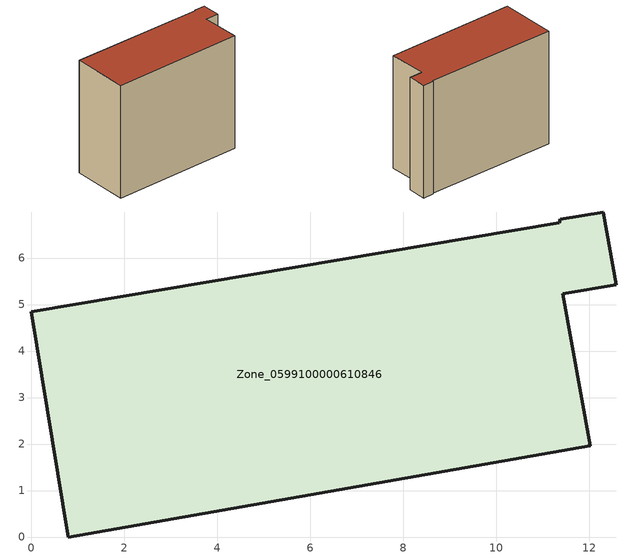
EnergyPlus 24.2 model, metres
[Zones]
Zone_0599100000610846
 floor ground (C_G): 11.38,6.83 12.31,6.99 12.59,5.43 11.44,5.23 12.03,1.96 0.8,0 0,4.84 11.36,6.76 z0
 wall outside (C_F): 0.8,0 12.03,1.96 11.44,5.23 12.59,5.43 12.31,6.99 11.38,6.83 11.36,6.76 0,4.84 0.8,0 z0:9.91
 roof outside (C_R): 11.36,6.76 0,4.84 0.8,0 12.03,1.96 11.44,5.23 12.59,5.43 12.31,6.99 11.38,6.83 z9.91
[BUILDING]
Pand.0599100000610846: North Axis=0; Terrain=City; Loads Convergence Tolerance Value=0.04; Temperature Convergence Tolerance Value=0.4; Solar Distribution=FullExterior; Maximum Number of Warmup Days=25; Minimum Number of Warmup Days=1
[Site:Location]
Rotterdam.The.Hague.AP_ZH_NLD Design_Conditions: Latitude=51.96; Longitude=4.45; Time Zone=1; Elevation=-4.5
[SITE:GROUNDTEMPERATURE:BUILDINGSURFACE]
18, 18, 18, 18, 18, 18, 18, 18, 18, 18, 18, 18
[MATERIAL] Thermal Absorptance=0.9; Solar Absorptance=0.7; Visible Absorptance=0.7
Name | Roughness | Thickness | Conductivity | Density | Specific Heat
G.TI.1946 | MediumSmooth | 0.15 | 1 | 540 | 1210
F.TI.1946 | Rough | 0.3 | 0.857143 | 1920 | 840
R.TI.1946 | MediumRough | 0.2 | 0.1 | 1500 | 1000
[CONSTRUCTION]
C_G: G.TI.1946
C_F: F.TI.1946
C_R: R.TI.1946
[ZONE]
Zone_0599100000610846: Type=1; Multiplier=1; Ceiling Height=Autocalculate; Volume=Autocalculate; Floor Area=autocalculate; Part of Total Floor Area=Yes
[ZONEINFILTRATION:DESIGNFLOWRATE]
Infil_Zone_0599100000610846: Zone or ZoneList or Space or SpaceList=Zone_0599100000610846; Schedule=AlwaysOn; Design Flow Rate Calculation Method=Flow/Area; Flow Rate per Floor Area=0.003; Constant Term Coefficient=1; Temperature Term Coefficient=0; Velocity Term Coefficient=0; Velocity Squared Term Coefficient=0
[HVACTEMPLATE:ZONE:IDEALLOADSAIRSYSTEM]
Zone_0599100000610846: Maximum Heating Supply Air Temperature=50; Minimum Cooling Supply Air Temperature=13; Maximum Heating Supply Air Humidity Ratio=0.0156; Minimum Cooling Supply Air Humidity Ratio=0.0077; Heating Limit=NoLimit; Cooling Limit=NoLimit; Dehumidification Control Type=ConstantSensibleHeatRatio; Cooling Sensible Heat Ratio=0.7; Dehumidification Setpoint=60; Humidification Control Type=None; Humidification Setpoint=30; Outdoor Air Method=None; Outdoor Air Flow Rate per Person=0.00944; Outdoor Air Flow Rate per Zone Floor Area=0; Outdoor Air Flow Rate per Zone=0; Demand Controlled Ventilation Type=None; Outdoor Air Economizer Type=NoEconomizer; Heat Recovery Type=None; Sensible Heat Recovery Effectiveness=0.7; Latent Heat Recovery Effectiveness=0.65
[ZONECONTROL:THERMOSTAT]
ThermostatControl_Zone_0599100000610846: Zone or ZoneList=Zone_0599100000610846; Control Type Schedule=DualSetpointControlType; Control 1=Thermostat_Zone_0599100000610846; Temperature Difference Between Cutout And Setpoint=0
[THERMOSTATSETPOINT:DUALSETPOINT]
Thermostat_Zone_0599100000610846: Heating Setpoint Temperature Schedule=HeatingSetpoint_Zone_0599100000610846; Cooling Setpoint Temperature Schedule=CoolingSetpoint_Zone_0599100000610846
[SCHEDULE:COMPACT]
HeatingSetpoint_Zone_0599100000610846: Through: 12/31, For: AllDays, Until: 24:00, 21
CoolingSetpoint_Zone_0599100000610846: Through: 12/31, For: AllDays, Until: 24:00, 24
DualSetpointControlType: Through: 12/31, For: AllDays, Until: 24:00, 4
AlwaysOn: Through: 12/31, For: AllDays, Until: 24:00, 1
